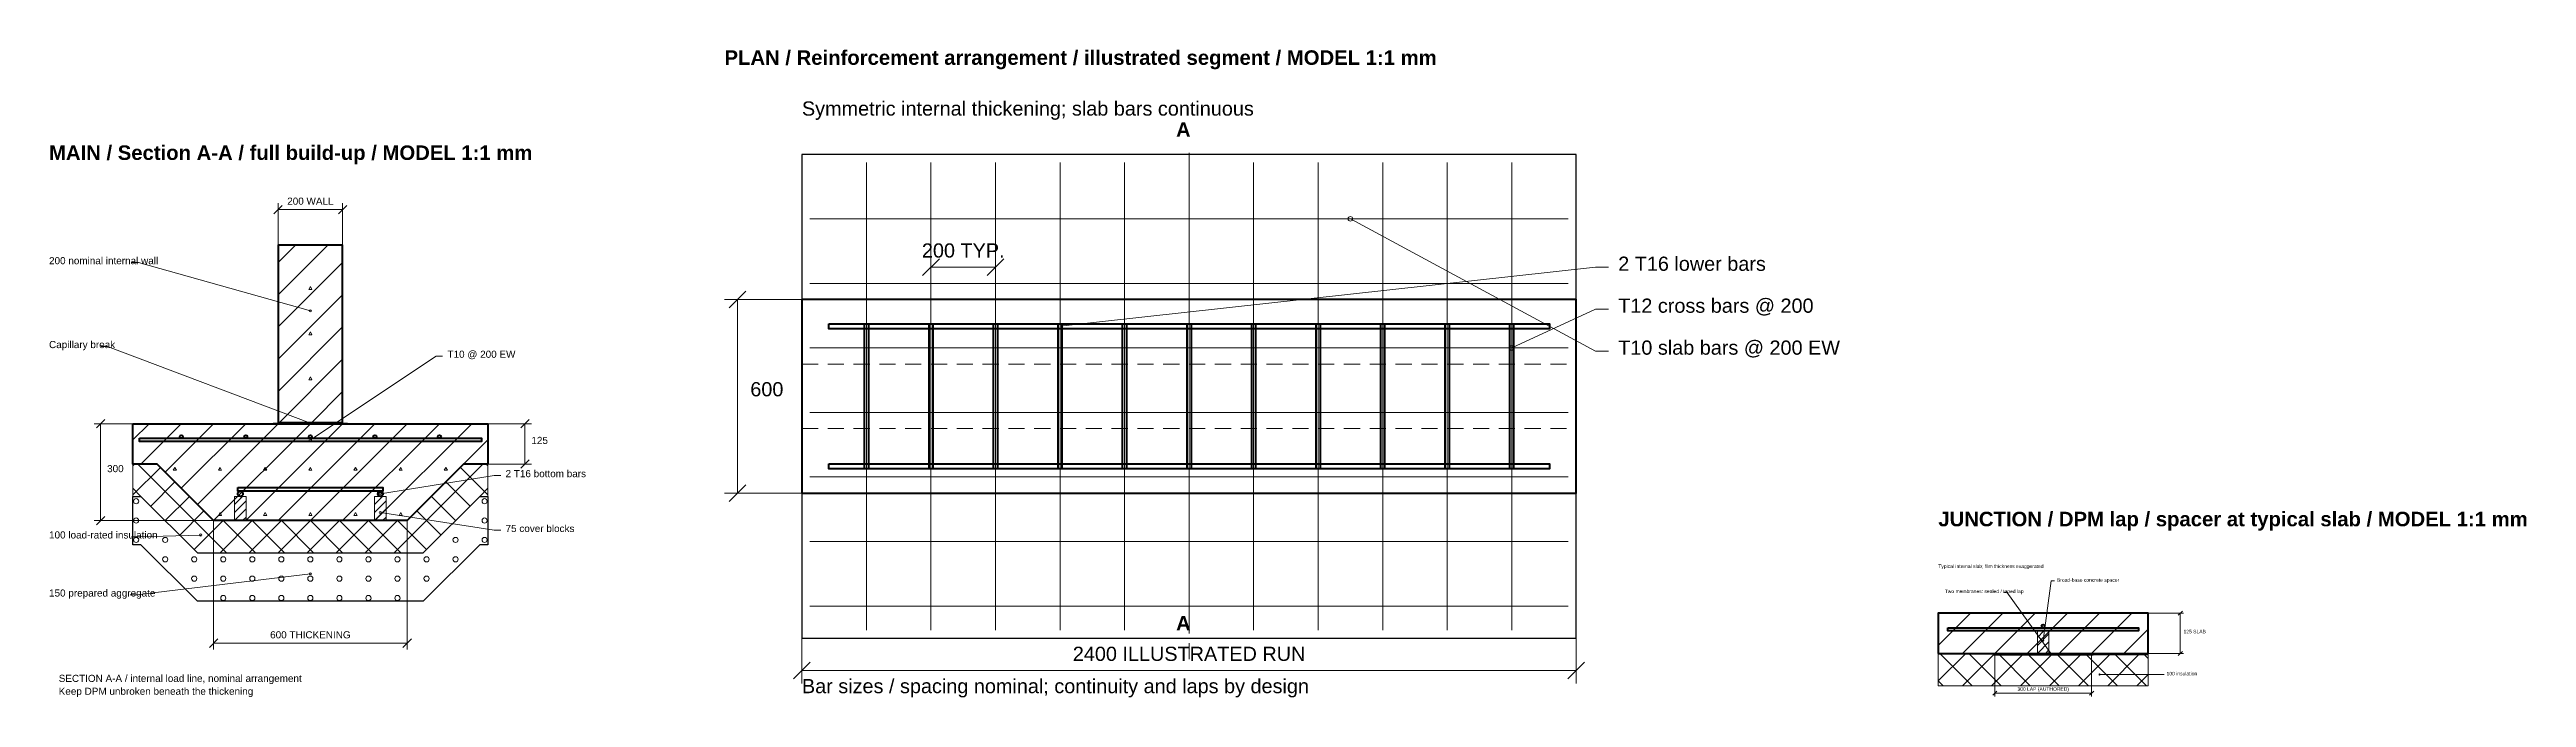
# Model space of a CAD drawing. Header units: millimetres. Extents: x 2 to 7679, y -3 to 2005.
import ezdxf
from ezdxf.enums import TextEntityAlignment as Align

# ---------------------------------------------------------------- set-up
doc = ezdxf.new("R2010")
doc.units = ezdxf.units.MM
for name, color, linetype, lineweight, true_color in [('A-AIRB', 7, 'Continuous', 25, 0xba624d), ('A-ANNO-BORDER', 7, 'Continuous', 18, 0x7b919e), ('A-ANNO-DIMS', 7, 'Continuous', 15, 0x4c626f), ('A-ANNO-TEXT', 7, 'Continuous', 18, 0x233442), ('A-FIXT', 7, 'Continuous', 20, 0x4d616b), ('A-FLOR', 7, 'Continuous', 30, 0x394f5b), ('A-HATCH', 7, 'Continuous', 13, 0x8d999e), ('A-HIDDEN', 7, 'Continuous', 13, 0x778992), ('A-INSU', 7, 'Continuous', 18, 0xb3833a), ('A-SITE', 7, 'Continuous', 25, 0x75664e), ('A-STRC', 7, 'Continuous', 40, 0x263746), ('A-WPRO', 7, 'Continuous', 30, 0x246f9f)]:
    doc.layers.add(name, color=color, linetype=linetype, lineweight=lineweight, true_color=true_color)
doc.styles.add('SECTION_BOLD', font='arialbd.ttf')
doc.styles.add('SECTION_REGULAR', font='arial.ttf')

# ---------------------------------------------------------------- blocks, each defined once
blk = doc.blocks.new('602_SLAB_ON_GRADE_THICKENING_MAIN')
at = {"layer": 'A-ANNO-DIMS'}
for p, q in [((-113, 651), (-87, 677)), ((-100, 554), (-100, 684)), ((-100, 664), (100, 664)), ((87, 651), (113, 677)), ((100, 554), (100, 684)), ((-300, 0), (-670, 0)), ((-663, -13), (-637, 13)), ((-650, -300), (-650, 0)), ((550, 0), (685, 0)), ((652, -13), (678, 13)), ((665, -125), (665, 0)), ((550, -125), (685, -125)), ((652, -138), (678, -112)), ((-300, -300), (-670, -300)), ((-663, -313), (-637, -287)), ((-300, -300), (-300, -700)), ((300, -300), (300, -700)), ((-313, -693), (-287, -667)), ((-300, -680), (300, -680)), ((287, -693), (313, -667))]:
    blk.add_line(p, q, dxfattribs=at)
for points in [[(0, 350), (-532.9, 500), (-552.9, 500)], [(0, 2), (-628.3, 240), (-648.3, 240)], [(0, -50), (390, 210), (410, 210)], [(217, -217), (570, -160), (590, -160)], [(217, -275), (570, -330), (590, -330)], [(-340, -345), (-534.1, -350), (-554.1, -350)], [(0, -465), (-539, -530), (-559, -530)]]:
    blk.add_lwpolyline(points, dxfattribs=at)
for centre in [(0, 350), (0, 2), (0, -50), (217, -217), (217, -275), (-340, -345), (0, -465)]:
    blk.add_circle(centre, 3.5, dxfattribs=at)
at = {"layer": 'A-FIXT'}
for points in [[(-235, -300), (-199, -300), (-199, -225), (-235, -225)], [(199, -300), (235, -300), (235, -225), (199, -225)]]:
    blk.add_lwpolyline(points, close=True, dxfattribs=at)
at = {"layer": 'A-HATCH'}
for p, q in [((-235, -250), (-210, -225)), ((-235, -225), (-235, -225)), ((199, -250), (224, -225)), ((199, -225), (199, -225)), ((-235, -275), (-199, -239)), ((-235, -300), (-199, -264)), ((-210, -300), (-199, -289)), ((199, -275), (235, -239)), ((199, -300), (235, -264)), ((224, -300), (235, -289))]:
    blk.add_line(p, q, dxfattribs=at)
for points in [[(-100, 400), (54, 554)], [(-100, 500), (-46, 554)], [(-100, 300), (100, 500)], [(-100, 200), (100, 400)], [(-100, 100), (100, 300)], [(-96, 4), (100, 200)], [(4, 4), (100, 100)], [(-550, -50), (-500, 0)], [(-525, -125), (-400, 0)], [(-450, -150), (-300, 0)], [(-400, -200), (-200, 0)], [(-350, -250), (-100, 0)], [(-300, -300), (0, 0)], [(-200, -300), (100, 0)], [(-100, -300), (200, 0)], [(0, -300), (300, 0)], [(100, -300), (400, 0)], [(200, -300), (500, 0)], [(475, -125), (550, -50)], [(-550, -130), (-545, -125)], [(-550, -220), (-465, -135)], [(-535, -125), (-260, -400)], [(260, -400), (535, -125)], [(475, -125), (300, -300)], [(465, -135), (550, -220)], [(545, -125), (550, -130)], [(-550, -200), (-525, -225)], [(-350, -400), (-525, -225)], [(-495, -255), (-420, -180)], [(-450, -300), (-375, -225)], [(525, -225), (350, -400)], [(375, -225), (450, -300)], [(420, -180), (495, -255)], [(525, -225), (550, -200)], [(-405, -345), (-330, -270)], [(-360, -390), (-270, -300)], [(-280, -400), (-180, -300)], [(-270, -300), (-170, -400)], [(-190, -400), (-90, -300)], [(-180, -300), (-80, -400)], [(-100, -400), (0, -300)], [(-90, -300), (10, -400)], [(-10, -400), (90, -300)], [(0, -300), (100, -400)], [(80, -400), (180, -300)], [(90, -300), (190, -400)], [(170, -400), (270, -300)], [(180, -300), (280, -400)], [(270, -300), (360, -390)], [(330, -270), (405, -345)]]:
    blk.add_lwpolyline(points, dxfattribs=at)
for points in [[(-5, 416), (5, 416), (0, 425)], [(-5, 276), (5, 276), (0, 285)], [(-5, 136), (5, 136), (0, 145)], [(-425, -144), (-415, -144), (-420, -135)], [(-285, -144), (-275, -144), (-280, -135)], [(-145, -144), (-135, -144), (-140, -135)], [(-5, -144), (5, -144), (0, -135)], [(135, -144), (145, -144), (140, -135)], [(275, -144), (285, -144), (280, -135)], [(415, -144), (425, -144), (420, -135)], [(-285, -284), (-275, -284), (-280, -275)], [(-145, -284), (-135, -284), (-140, -275)], [(-5, -284), (5, -284), (0, -275)], [(135, -284), (145, -284), (140, -275)], [(275, -284), (285, -284), (280, -275)]]:
    blk.add_lwpolyline(points, close=True, dxfattribs=at)
for centre in [(-540, -240), (-540, -300), (540, -240), (540, -300), (-540, -360), (-450, -360), (450, -360), (540, -360), (-450, -420), (-360, -420), (-270, -420), (-180, -420), (-90, -420), (0, -420), (90, -420), (180, -420), (270, -420), (360, -420), (450, -420), (-360, -480), (-270, -480), (-270, -540), (-180, -480), (-180, -540), (-90, -480), (-90, -540), (0, -480), (0, -540), (90, -480), (90, -540), (180, -480), (180, -540), (270, -480), (270, -540), (360, -480)]:
    blk.add_circle(centre, 8, dxfattribs=at)
at = {"layer": 'A-INSU'}
blk.add_lwpolyline([(-550, -125), (-475, -125), (-300, -300), (300, -300), (475, -125), (550, -125), (550, -225), (525, -225), (350, -400), (-350, -400), (-525, -225), (-550, -225)], close=True, dxfattribs=at)
at = {"layer": 'A-SITE'}
blk.add_lwpolyline([(-550, -225), (-525, -225), (-350, -400), (350, -400), (525, -225), (550, -225), (550, -375), (525, -375), (350, -550), (-350, -550), (-525, -375), (-550, -375)], close=True, dxfattribs=at)
at = {"layer": 'A-STRC'}
for points in [[(-100, 4), (100, 4), (100, 554), (-100, 554)], [(-550, 0), (550, 0), (550, -125), (475, -125), (300, -300), (-300, -300), (-475, -125), (-550, -125)], [(-530, -45), (530, -45), (530, -55), (-530, -55)], [(-225, -197), (225, -197), (225, -209), (-225, -209)]]:
    blk.add_lwpolyline(points, close=True, dxfattribs=at)
for centre, radius in [((-400, -40), 5), ((-200, -40), 5), ((0, -40), 5), ((200, -40), 5), ((400, -40), 5), ((-217, -217), 8), ((217, -217), 8)]:
    blk.add_circle(centre, radius, dxfattribs=at)
at = {"layer": 'A-WPRO'}
blk.add_line((-115, 2), (115, 2), dxfattribs=at)
blk.add_lwpolyline([(-550, -124), (-475, -124), (-300, -299), (300, -299), (475, -124), (550, -124)], dxfattribs=at)
at = {"layer": 'A-ANNO-DIMS', "style": 'SECTION_REGULAR'}
for s, p in [('200 WALL', (0, 679)), ('600 THICKENING', (0, -665))]:
    blk.add_text(s, height=22, dxfattribs=at).set_placement(p, align=Align.CENTER)
for s, p in [('125', (685, -62.5)), ('300', (-630, -150))]:
    blk.add_text(s, height=22, dxfattribs=at).set_placement(p)
at = {"layer": 'A-ANNO-TEXT', "style": 'SECTION_REGULAR'}
for s, p in [('200 nominal internal wall', (-810, 494.5)), ('Capillary break', (-810, 234.5)), ('T10 @ 200 EW', (425, 204.5)), ('2 T16 bottom bars', (605, -165.5)), ('100 load-rated insulation', (-810, -355.5)), ('75 cover blocks', (605, -335.5)), ('150 prepared aggregate', (-810, -535.5)), ('SECTION A-A / internal load line, nominal arrangement', (-780, -800)), ('Keep DPM unbroken beneath the thickening', (-780, -840))]:
    blk.add_text(s, height=22, dxfattribs=at).set_placement(p)
blk = doc.blocks.new('602_SLAB_ON_GRADE_THICKENING_PLAN')
at = {"layer": 'A-ANNO-DIMS'}
for p, q in [((1200, 705), (1200, 755)), ((1200, 625), (1200, 675)), ((1200, 545), (1200, 595)), ((1200, 465), (1200, 515)), ((374, 374), (426, 426)), ((400, 300), (400, 440)), ((400, 400), (600, 400)), ((574, 374), (626, 426)), ((600, 300), (600, 440)), ((1200, 385), (1200, 435)), ((-226, 274), (-174, 326)), ((1200, 305), (1200, 355)), ((0, 300), (-240, 300)), ((-200, -300), (-200, 300)), ((1200, 225), (1200, 275)), ((1200, 145), (1200, 195)), ((1200, 65), (1200, 115)), ((1200, -15), (1200, 35)), ((1200, -95), (1200, -45)), ((1200, -175), (1200, -125)), ((1200, -255), (1200, -205)), ((0, -300), (-240, -300)), ((-226, -326), (-174, -274)), ((1200, -335), (1200, -285)), ((1200, -415), (1200, -365)), ((1200, -495), (1200, -445)), ((1200, -575), (1200, -525)), ((1200, -655), (1200, -605)), ((1200, -735), (1200, -685)), ((0, -750), (0, -890)), ((1200, -815), (1200, -765)), ((2400, -750), (2400, -890)), ((-26, -876), (26, -824)), ((2374, -876), (2426, -824)), ((0, -850), (2400, -850))]:
    blk.add_line(p, q, dxfattribs=at)
for points in [[(1700, 550), (2460, 140), (2500, 140)], [(800, 217), (2460, 400), (2500, 400)], [(2200, 150), (2460, 270), (2500, 270)]]:
    blk.add_lwpolyline(points, dxfattribs=at)
for centre in [(1700, 550), (800, 217), (2200, 150)]:
    blk.add_circle(centre, 7, dxfattribs=at)
at = {"layer": 'A-FIXT'}
for p, q in [((200, -725), (200, 725)), ((400, -725), (400, 725)), ((600, -725), (600, 725)), ((800, -725), (800, 725)), ((1000, -725), (1000, 725)), ((1200, -725), (1200, 725)), ((1400, -725), (1400, 725)), ((1600, -725), (1600, 725)), ((1800, -725), (1800, 725)), ((2000, -725), (2000, 725)), ((2200, -725), (2200, 725)), ((25, 550), (2375, 550)), ((25, 350), (2375, 350)), ((25, 150), (2375, 150)), ((25, -50), (2375, -50)), ((25, -250), (2375, -250)), ((25, -450), (2375, -450)), ((25, -650), (2375, -650))]:
    blk.add_line(p, q, dxfattribs=at)
at = {"layer": 'A-FLOR'}
for points in [[(0, 300), (2400, 300), (2400, 750), (0, 750)], [(0, -750), (2400, -750), (2400, -300), (0, -300)]]:
    blk.add_lwpolyline(points, close=True, dxfattribs=at)
at = {"layer": 'A-HIDDEN'}
for p, q in [((0, 100), (50, 100)), ((80, 100), (130, 100)), ((160, 100), (210, 100)), ((240, 100), (290, 100)), ((320, 100), (370, 100)), ((400, 100), (450, 100)), ((480, 100), (530, 100)), ((560, 100), (610, 100)), ((640, 100), (690, 100)), ((720, 100), (770, 100)), ((800, 100), (850, 100)), ((880, 100), (930, 100)), ((960, 100), (1010, 100)), ((1040, 100), (1090, 100)), ((1120, 100), (1170, 100)), ((1200, 100), (1250, 100)), ((1280, 100), (1330, 100)), ((1360, 100), (1410, 100)), ((1440, 100), (1490, 100)), ((1520, 100), (1570, 100)), ((1600, 100), (1650, 100)), ((1680, 100), (1730, 100)), ((1760, 100), (1810, 100)), ((1840, 100), (1890, 100)), ((1920, 100), (1970, 100)), ((2000, 100), (2050, 100)), ((2080, 100), (2130, 100)), ((2160, 100), (2210, 100)), ((2240, 100), (2290, 100)), ((2320, 100), (2370, 100)), ((0, -100), (50, -100)), ((80, -100), (130, -100)), ((160, -100), (210, -100)), ((240, -100), (290, -100)), ((320, -100), (370, -100)), ((400, -100), (450, -100)), ((480, -100), (530, -100)), ((560, -100), (610, -100)), ((640, -100), (690, -100)), ((720, -100), (770, -100)), ((800, -100), (850, -100)), ((880, -100), (930, -100)), ((960, -100), (1010, -100)), ((1040, -100), (1090, -100)), ((1120, -100), (1170, -100)), ((1200, -100), (1250, -100)), ((1280, -100), (1330, -100)), ((1360, -100), (1410, -100)), ((1440, -100), (1490, -100)), ((1520, -100), (1570, -100)), ((1600, -100), (1650, -100)), ((1680, -100), (1730, -100)), ((1760, -100), (1810, -100)), ((1840, -100), (1890, -100)), ((1920, -100), (1970, -100)), ((2000, -100), (2050, -100)), ((2080, -100), (2130, -100)), ((2160, -100), (2210, -100)), ((2240, -100), (2290, -100)), ((2320, -100), (2370, -100))]:
    blk.add_line(p, q, dxfattribs=at)
at = {"layer": 'A-STRC'}
for points in [[(0, -300), (2400, -300), (2400, 300), (0, 300)], [(83, 225), (2317, 225), (2317, 209), (83, 209)], [(194, -225), (194, 225), (206, 225), (206, -225)], [(394, -225), (394, 225), (406, 225), (406, -225)], [(594, -225), (594, 225), (606, 225), (606, -225)], [(794, -225), (794, 225), (806, 225), (806, -225)], [(994, -225), (994, 225), (1006, 225), (1006, -225)], [(1194, -225), (1194, 225), (1206, 225), (1206, -225)], [(1394, -225), (1394, 225), (1406, 225), (1406, -225)], [(1594, -225), (1594, 225), (1606, 225), (1606, -225)], [(1794, -225), (1794, 225), (1806, 225), (1806, -225)], [(1994, -225), (1994, 225), (2006, 225), (2006, -225)], [(2194, -225), (2194, 225), (2206, 225), (2206, -225)], [(83, -209), (2317, -209), (2317, -225), (83, -225)]]:
    blk.add_lwpolyline(points, close=True, dxfattribs=at)
at = {"layer": 'A-ANNO-DIMS', "style": 'SECTION_REGULAR'}
for s, p in [('200 TYP.', (500, 430)), ('2400 ILLUSTRATED RUN', (1200, -820))]:
    blk.add_text(s, height=44, dxfattribs=at).set_placement(p, align=Align.CENTER)
blk.add_text('600', height=44, dxfattribs=at).set_placement((-160, 0))
at = {"layer": 'A-ANNO-TEXT'}
for s, style, p in [('Symmetric internal thickening; slab bars continuous', 'SECTION_REGULAR', (0, 870)), ('A', 'SECTION_BOLD', (1160, 805)), ('2 T16 lower bars', 'SECTION_REGULAR', (2530, 389)), ('T12 cross bars @ 200', 'SECTION_REGULAR', (2530, 259)), ('T10 slab bars @ 200 EW', 'SECTION_REGULAR', (2530, 129)), ('A', 'SECTION_BOLD', (1160, -725)), ('Bar sizes / spacing nominal; continuity and laps by design', 'SECTION_REGULAR', (0, -920))]:
    blk.add_text(s, height=44, dxfattribs=dict(at, style=style)).set_placement(p)
blk = doc.blocks.new('602_SLAB_ON_GRADE_THICKENING_JUNCTION')
at = {"layer": 'A-AIRB'}
blk.add_line((170, -129), (480, -129), dxfattribs=at)
at = {"layer": 'A-ANNO-DIMS'}
for p, q in [((650, 0), (760, 0)), ((743.5, -6.5), (756.5, 6.5)), ((750, -125), (750, 0)), ((175, -128), (175, -258)), ((475, -128), (475, -258)), ((650, -125), (760, -125)), ((743.5, -131.5), (756.5, -118.5)), ((168.5, -254.5), (181.5, -241.5)), ((175, -248), (475, -248)), ((468.5, -254.5), (481.5, -241.5))]:
    blk.add_line(p, q, dxfattribs=at)
for points in [[(325, -85), (350, 100), (360, 100)], [(350, -126), (212.36, 65), (202.36, 65)], [(500, -190), (690, -190), (700, -190)]]:
    blk.add_lwpolyline(points, dxfattribs=at)
for centre in [(325, -85), (350, -126), (500, -190)]:
    blk.add_circle(centre, 1.75, dxfattribs=at)
at = {"layer": 'A-FIXT'}
blk.add_lwpolyline([(307, -125), (343, -125), (343, -55), (307, -55)], close=True, dxfattribs=at)
at = {"layer": 'A-HATCH'}
for p, q in [((307, -75), (327, -55)), ((307, -100), (343, -64)), ((307, -125), (343, -89)), ((332, -125), (343, -114))]:
    blk.add_line(p, q, dxfattribs=at)
for points in [[(0, -100), (100, 0)], [(75, -125), (200, 0)], [(175, -125), (300, 0)], [(275, -125), (400, 0)], [(375, -125), (500, 0)], [(475, -125), (600, 0)], [(575, -125), (650, -50)], [(0, -210), (85, -125)], [(5, -125), (105, -225)], [(75, -225), (175, -125)], [(95, -125), (195, -225)], [(165, -225), (265, -125)], [(185, -125), (285, -225)], [(255, -225), (355, -125)], [(275, -125), (375, -225)], [(345, -225), (445, -125)], [(365, -125), (465, -225)], [(435, -225), (535, -125)], [(455, -125), (555, -225)], [(525, -225), (625, -125)], [(545, -125), (645, -225)], [(635, -125), (650, -140)], [(0, -210), (15, -225)], [(615, -225), (650, -190)]]:
    blk.add_lwpolyline(points, dxfattribs=at)
at = {"layer": 'A-INSU'}
blk.add_lwpolyline([(0, -125), (650, -125), (650, -225), (0, -225)], close=True, dxfattribs=at)
at = {"layer": 'A-STRC'}
for points in [[(0, -125), (650, -125), (650, 0), (0, 0)], [(30, -45), (620, -45), (620, -55), (30, -55)]]:
    blk.add_lwpolyline(points, close=True, dxfattribs=at)
blk.add_circle((325, -40), 5, dxfattribs=at)
at = {"layer": 'A-WPRO'}
for p, q in [((0, -125), (475, -125)), ((175, -128), (650, -128))]:
    blk.add_line(p, q, dxfattribs=at)
at = {"layer": 'A-ANNO-DIMS', "style": 'SECTION_REGULAR'}
blk.add_text('125 SLAB', height=11, dxfattribs=at).set_placement((760, -62.5))
blk.add_text('300 LAP (AUTHORED)', height=11, dxfattribs=at).set_placement((325, -240.5), align=Align.CENTER)
at = {"layer": 'A-ANNO-TEXT', "style": 'SECTION_REGULAR'}
for s, p in [('Typical internal slab; film thickness exaggerated', (0, 140)), ('Broad-base concrete spacer', (367.5, 97.25)), ('Two membranes: sealed / taped lap', (20, 62.25)), ('100 insulation', (707.5, -192.75))]:
    blk.add_text(s, height=11, dxfattribs=at).set_placement(p)

msp = doc.modelspace()

# ---------------------------------------------------------------- block references
at = {"layer": 'A-ANNO-BORDER'}
for name, p in [('602_SLAB_ON_GRADE_THICKENING_PLAN', (2333.53, 930.12)), ('602_SLAB_ON_GRADE_THICKENING_MAIN', (810, 845.06)), ('602_SLAB_ON_GRADE_THICKENING_JUNCTION', (5855.714, 258))]:
    msp.add_blockref(name, p, dxfattribs=at)

# ---------------------------------------------------------------- texts
at = {"layer": 'A-ANNO-TEXT', "style": 'SECTION_BOLD'}
for s, p in [('PLAN / Reinforcement arrangement / illustrated segment / MODEL 1:1 mm', (2093.53, 1957.52)), ('MAIN / Section A-A / full build-up / MODEL 1:1 mm', (0, 1662.76)), ('JUNCTION / DPM lap / spacer at typical slab / MODEL 1:1 mm', (5855.714, 527.35))]:
    msp.add_text(s, height=45, dxfattribs=at).set_placement(p)

doc.saveas('drawing.dxf')
